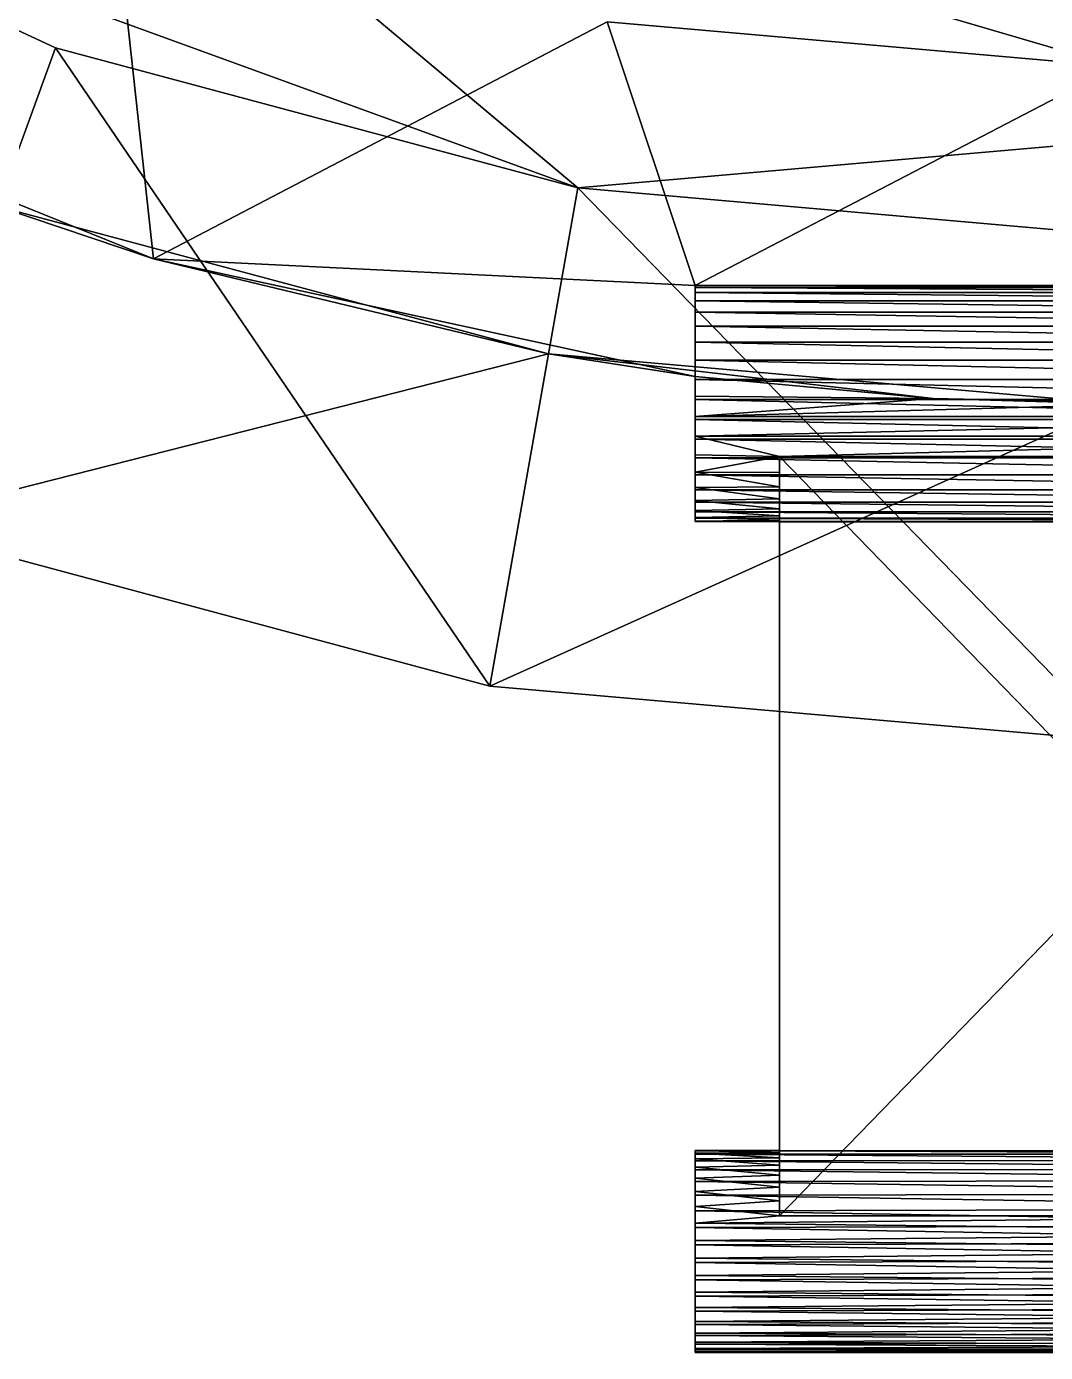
# Model space of a CAD drawing. Header units: inches. Extents: x -2 to 2474, y 1 to 287.
# Drawn here: x 166.3538 to 166.5281, y 186.8912 to 187.118 of the extents above; entities that cross this region are included whole.
import ezdxf

# ---------------------------------------------------------------- set-up
doc = ezdxf.new("R2010")
doc.units = ezdxf.units.IN
doc.header["$MEASUREMENT"] = 0
doc.layers.add('DLX_LUM', color=7, linetype='Continuous', true_color=0xffd400)

msp = doc.modelspace()

# ---------------------------------------------------------------- linework, layer by layer
at = {"layer": 'DLX_LUM'}
for points in [[(166.04149, 187.43162, 0), (166.44811, 187.09043, 0)], [(166.44811, 187.09043, 0), (166.04149, 187.43162, 0)], [(166.35874, 187.11438, 0), (166.27488, 187.15348, 0)], [(166.27488, 187.15348, 0), (166.44811, 187.09043, 0)], [(166.44811, 187.09043, 0), (166.27488, 187.15348, 0)], [(166.27488, 187.15348, 0), (166.35874, 187.11438, 0)], [(166.35874, 187.11438, 0), (166.27488, 187.15348, 0)], [(166.27488, 187.15348, 0), (166.35874, 187.11438, 0)], [(166.35874, 187.11438, 0), (166.27488, 187.15348, 0)], [(166.27488, 187.15348, 0), (166.35874, 187.11438, 0)], [(166.3686, 187.14148, 0), (166.37552, 187.07832, 0)], [(166.37552, 187.07832, 0), (166.3686, 187.14148, 0)], [(166.54028, 187.11121, 0), (166.45612, 187.13588, 0)], [(166.45612, 187.13588, 0), (166.54028, 187.11121, 0)], [(166.37552, 187.07832, 0), (166.45312, 187.11884, 0)], [(166.45312, 187.11884, 0), (166.37552, 187.07832, 0)], [(166.46816, 187.07371, 0), (166.45312, 187.11884, 0)], [(166.54028, 187.11121, 0), (166.45312, 187.11884, 0)], [(166.45312, 187.11884, 0), (166.46816, 187.07371, 0)], [(166.54028, 187.11121, 0), (166.45312, 187.11884, 0)], [(166.45312, 187.11884, 0), (166.54028, 187.11121, 0)], [(166.45312, 187.11884, 0), (166.54028, 187.11121, 0)], [(166.54028, 187.11121, 0), (166.45312, 187.11884, 0)], [(166.45312, 187.11884, 0), (166.54028, 187.11121, 0)], [(166.54028, 187.11121, 0), (166.45312, 187.11884, 0)], [(166.45312, 187.11884, 0), (166.54028, 187.11121, 0)], [(166.28761, 187.1138, 0), (166.37552, 187.07832, 0)], [(166.37552, 187.07832, 0), (166.28761, 187.1138, 0)], [(166.35874, 187.11438, 0), (166.32914, 187.03305, 0)], [(166.32914, 187.03305, 0), (166.35874, 187.11438, 0)], [(166.44811, 187.09043, 0), (166.35874, 187.11438, 0)], [(166.35874, 187.11438, 0), (166.43308, 187.0052, 0)], [(166.43308, 187.0052, 0), (166.35874, 187.11438, 0)], [(166.35874, 187.11438, 0), (166.44811, 187.09043, 0)], [(166.35874, 187.11438, 0), (166.35874, 187.11438, 0)], [(166.44811, 187.09043, 0), (166.35874, 187.11438, 0)], [(166.35874, 187.11438, 0), (166.44811, 187.09043, 0)], [(166.44811, 187.09043, 0), (166.35874, 187.11438, 0)], [(166.35874, 187.11438, 0), (166.35874, 187.11438, 0)], [(166.35874, 187.11438, 0), (166.44811, 187.09043, 0)], [(166.44811, 187.09043, 0), (166.72183, 187.11438, 0)], [(166.72183, 187.11438, 0), (166.44811, 187.09043, 0)], [(166.54028, 187.11121, 0), (166.46816, 187.07371, 0)], [(166.46816, 187.07371, 0), (166.54028, 187.11121, 0)], [(166.44811, 187.09043, 0), (166.43308, 187.0052, 0)], [(166.43308, 187.0052, 0), (166.44811, 187.09043, 0)], [(166.54028, 187.08236, 0), (166.44811, 187.09043, 0)], [(166.54028, 186.99582, 0), (166.44811, 187.09043, 0)], [(166.44811, 187.09043, 0), (166.54028, 187.08236, 0)], [(166.44811, 187.09043, 0), (166.54028, 186.99582, 0)], [(166.54028, 187.08236, 0), (166.44811, 187.09043, 0)], [(166.44811, 187.09043, 0), (166.54028, 187.08236, 0)], [(166.54028, 187.08236, 0), (166.44811, 187.09043, 0)], [(166.44811, 187.09043, 0), (166.44811, 187.09043, 0)], [(166.44811, 187.09043, 0), (166.54028, 187.08236, 0)], [(166.44811, 187.09043, 0), (166.44811, 187.09043, 0)], [(166.37552, 187.07832, 0), (166.34887, 187.08727, 0)], [(166.34887, 187.08727, 0), (166.4431, 187.06202, 0)], [(166.34887, 187.08727, 0), (166.37552, 187.07832, 0)], [(166.4431, 187.06202, 0), (166.34887, 187.08727, 0)], [(166.37552, 187.07832, 0), (166.46816, 187.05818, 0)], [(166.46816, 187.07371, 0), (166.37552, 187.07832, 0)], [(166.37552, 187.07832, 0), (166.46816, 187.07371, 0)], [(166.46816, 187.05818, 0), (166.37552, 187.07832, 0)], [(166.37552, 187.07832, 0), (166.46816, 187.05818, 0)], [(166.4431, 187.06202, 0), (166.37552, 187.07832, 0)], [(166.46816, 187.05818, 0), (166.37552, 187.07832, 0)], [(166.37552, 187.07832, 0), (166.4431, 187.06202, 0)], [(166.46816, 187.07371, 0), (166.46816, 187.05818, 0)], [(166.46816, 187.07342, 0), (166.46816, 187.07371, 0)], [(166.46816, 187.05818, 0), (166.46816, 187.07371, 0)], [(166.46816, 187.07371, 0), (166.6124, 187.07371, 0)], [(166.46816, 187.07371, 0), (166.6124, 187.07342, 0)], [(166.6124, 187.07371, 0), (166.46816, 187.07371, 0)], [(166.6124, 187.07342, 0), (166.46816, 187.07371, 0)], [(166.46816, 187.07371, 0), (166.46816, 187.07342, 0)], [(166.46816, 187.05818, 0), (166.46816, 187.07342, 0)], [(166.46816, 187.07342, 0), (166.46816, 187.05818, 0)], [(166.46816, 187.07254, 0), (166.46816, 187.07342, 0)], [(166.46816, 187.07342, 0), (166.6124, 187.07254, 0)], [(166.6124, 187.07342, 0), (166.46816, 187.07342, 0)], [(166.46816, 187.07342, 0), (166.6124, 187.07342, 0)], [(166.6124, 187.07254, 0), (166.46816, 187.07342, 0)], [(166.46816, 187.07342, 0), (166.46816, 187.07254, 0)], [(166.46816, 187.07254, 0), (166.46816, 187.05818, 0)], [(166.46816, 187.07112, 0), (166.46816, 187.07254, 0)], [(166.46816, 187.05818, 0), (166.46816, 187.07254, 0)], [(166.46816, 187.07254, 0), (166.6124, 187.07112, 0)], [(166.6124, 187.07254, 0), (166.46816, 187.07254, 0)], [(166.46816, 187.07254, 0), (166.6124, 187.07254, 0)], [(166.6124, 187.07112, 0), (166.46816, 187.07254, 0)], [(166.46816, 187.07254, 0), (166.46816, 187.07112, 0)], [(166.46816, 187.07112, 0), (166.46816, 187.05818, 0)], [(166.46816, 187.06919, 0), (166.46816, 187.07112, 0)], [(166.46816, 187.05818, 0), (166.46816, 187.07112, 0)], [(166.46816, 187.07112, 0), (166.6124, 187.06919, 0)], [(166.6124, 187.07112, 0), (166.46816, 187.07112, 0)], [(166.46816, 187.07112, 0), (166.6124, 187.07112, 0)], [(166.6124, 187.06919, 0), (166.46816, 187.07112, 0)], [(166.46816, 187.07112, 0), (166.46816, 187.06919, 0)], [(166.46816, 187.0668, 0), (166.46816, 187.06919, 0)], [(166.46816, 187.06919, 0), (166.46816, 187.05818, 0)], [(166.46816, 187.05818, 0), (166.46816, 187.06919, 0)], [(166.46816, 187.06919, 0), (166.6124, 187.0668, 0)], [(166.6124, 187.06919, 0), (166.46816, 187.06919, 0)], [(166.46816, 187.06919, 0), (166.6124, 187.06919, 0)], [(166.6124, 187.0668, 0), (166.46816, 187.06919, 0)], [(166.46816, 187.06919, 0), (166.46816, 187.0668, 0)], [(166.46816, 187.05818, 0), (166.46816, 187.0668, 0)], [(166.46816, 187.06403, 0), (166.46816, 187.0668, 0)], [(166.46816, 187.0668, 0), (166.46816, 187.05818, 0)], [(166.46816, 187.0668, 0), (166.6124, 187.06403, 0)], [(166.6124, 187.0668, 0), (166.46816, 187.0668, 0)], [(166.46816, 187.0668, 0), (166.6124, 187.0668, 0)], [(166.6124, 187.06403, 0), (166.46816, 187.0668, 0)], [(166.46816, 187.0668, 0), (166.46816, 187.06403, 0)], [(166.46816, 187.05818, 0), (166.46816, 187.06403, 0)], [(166.46816, 187.06095, 0), (166.46816, 187.06403, 0)], [(166.46816, 187.06403, 0), (166.46816, 187.05818, 0)], [(166.46816, 187.06403, 0), (166.6124, 187.06403, 0)], [(166.46816, 187.06403, 0), (166.6124, 187.06095, 0)], [(166.6124, 187.06403, 0), (166.46816, 187.06403, 0)], [(166.6124, 187.06095, 0), (166.46816, 187.06403, 0)], [(166.46816, 187.06403, 0), (166.46816, 187.06095, 0)], [(166.32914, 187.03305, 0), (166.4431, 187.06202, 0)], [(166.4431, 187.06202, 0), (166.32914, 187.03305, 0)], [(166.43308, 187.0052, 0), (166.4431, 187.06202, 0)], [(166.4431, 187.06202, 0), (166.43308, 187.0052, 0)], [(166.5089, 187.05439, 0), (166.4431, 187.06202, 0)], [(166.4431, 187.06202, 0), (166.54028, 187.05351, 0)], [(166.46816, 187.05818, 0), (166.4431, 187.06202, 0)], [(166.4431, 187.06202, 0), (166.5089, 187.05439, 0)], [(166.4431, 187.06202, 0), (166.46816, 187.05818, 0)], [(166.54028, 187.05351, 0), (166.4431, 187.06202, 0)], [(166.46816, 187.05818, 0), (166.46816, 187.06095, 0)], [(166.46816, 187.05766, 0), (166.46816, 187.06095, 0)], [(166.46816, 187.06095, 0), (166.46816, 187.05818, 0)], [(166.46816, 187.06095, 0), (166.6124, 187.06095, 0)], [(166.46816, 187.06095, 0), (166.6124, 187.05766, 0)], [(166.6124, 187.06095, 0), (166.46816, 187.06095, 0)], [(166.6124, 187.05766, 0), (166.46816, 187.06095, 0)], [(166.46816, 187.06095, 0), (166.46816, 187.05766, 0)], [(166.46816, 187.04797, 0), (166.46816, 187.05818, 0)], [(166.46816, 187.05818, 0), (166.46816, 187.05134, 0)], [(166.46816, 187.05134, 0), (166.46816, 187.05818, 0)], [(166.46816, 187.05818, 0), (166.46816, 187.05478, 0)], [(166.46816, 187.05818, 0), (166.46816, 187.05478, 0)], [(166.46816, 187.05478, 0), (166.46816, 187.05818, 0)], [(166.46816, 187.05818, 0), (166.46816, 187.05818, 0)], [(166.46816, 187.05818, 0), (166.46816, 187.05766, 0)], [(166.46816, 187.05818, 0), (166.46816, 187.05424, 0)], [(166.46816, 187.05766, 0), (166.46816, 187.05818, 0)], [(166.46816, 187.05818, 0), (166.46816, 187.0508, 0)], [(166.46816, 187.05424, 0), (166.46816, 187.05818, 0)], [(166.46816, 187.05818, 0), (166.46816, 187.04745, 0)], [(166.46816, 187.0508, 0), (166.46816, 187.05818, 0)], [(166.46816, 187.05818, 0), (166.46816, 187.04427, 0)], [(166.46816, 187.04745, 0), (166.46816, 187.05818, 0)], [(166.46816, 187.05818, 0), (166.46816, 187.04135, 0)], [(166.46816, 187.04427, 0), (166.46816, 187.05818, 0)], [(166.46816, 187.05818, 0), (166.46816, 187.0388, 0)], [(166.46816, 187.04135, 0), (166.46816, 187.05818, 0)], [(166.46816, 187.05818, 0), (166.46816, 187.03666, 0)], [(166.46816, 187.0388, 0), (166.46816, 187.05818, 0)], [(166.46816, 187.05818, 0), (166.46816, 187.03502, 0)], [(166.46816, 187.03666, 0), (166.46816, 187.05818, 0)], [(166.46816, 187.05818, 0), (166.46816, 187.03391, 0)], [(166.46816, 187.03502, 0), (166.46816, 187.05818, 0)], [(166.46816, 187.05818, 0), (166.46816, 187.03337, 0)], [(166.46816, 187.03391, 0), (166.46816, 187.05818, 0)], [(166.46816, 187.05818, 0), (166.46816, 187.03342, 0)], [(166.46816, 187.03337, 0), (166.46816, 187.05818, 0)], [(166.46816, 187.05818, 0), (166.46816, 187.03405, 0)], [(166.46816, 187.03342, 0), (166.46816, 187.05818, 0)], [(166.46816, 187.05818, 0), (166.46816, 187.03524, 0)], [(166.46816, 187.03405, 0), (166.46816, 187.05818, 0)], [(166.46816, 187.05818, 0), (166.46816, 187.03697, 0)], [(166.46816, 187.03524, 0), (166.46816, 187.05818, 0)], [(166.46816, 187.05818, 0), (166.46816, 187.03917, 0)], [(166.46816, 187.03697, 0), (166.46816, 187.05818, 0)], [(166.46816, 187.03917, 0), (166.46816, 187.05818, 0)], [(166.46816, 187.05818, 0), (166.46816, 187.04179, 0)], [(166.46816, 187.04179, 0), (166.46816, 187.05818, 0)], [(166.46816, 187.05818, 0), (166.46816, 187.04475, 0)], [(166.46816, 187.04475, 0), (166.46816, 187.05818, 0)], [(166.46816, 187.05818, 0), (166.46816, 187.04797, 0)], [(166.46816, 187.05818, 0), (166.46816, 187.05818, 0)], [(166.5089, 187.05439, 0), (166.46816, 187.05818, 0)], [(166.46816, 187.05818, 0), (166.5089, 187.05439, 0)], [(166.46816, 187.05478, 0), (166.46816, 187.05818, 0)], [(166.46816, 187.05424, 0), (166.46816, 187.05766, 0)], [(166.46816, 187.05766, 0), (166.6124, 187.05766, 0)], [(166.46816, 187.05766, 0), (166.6124, 187.05424, 0)], [(166.6124, 187.05766, 0), (166.46816, 187.05766, 0)], [(166.6124, 187.05424, 0), (166.46816, 187.05766, 0)], [(166.46816, 187.05766, 0), (166.46816, 187.05424, 0)], [(166.46816, 187.05478, 0), (166.46816, 187.05134, 0)], [(166.5089, 187.05439, 0), (166.46816, 187.05478, 0)], [(166.46816, 187.05478, 0), (166.5089, 187.05439, 0)], [(166.46816, 187.05134, 0), (166.46816, 187.05478, 0)], [(166.46816, 187.05134, 0), (166.5089, 187.05439, 0)], [(166.5089, 187.05439, 0), (166.46816, 187.05134, 0)], [(166.46816, 187.0508, 0), (166.46816, 187.05424, 0)], [(166.46816, 187.05424, 0), (166.6124, 187.05424, 0)], [(166.46816, 187.05424, 0), (166.6124, 187.0508, 0)], [(166.6124, 187.05424, 0), (166.46816, 187.05424, 0)], [(166.6124, 187.0508, 0), (166.46816, 187.05424, 0)], [(166.46816, 187.05424, 0), (166.46816, 187.0508, 0)], [(166.54028, 187.05351, 0), (166.5089, 187.05439, 0)], [(166.54793, 187.05357, 0), (166.5089, 187.05439, 0)], [(166.5089, 187.05439, 0), (166.54028, 187.05351, 0)], [(166.5089, 187.05439, 0), (166.54793, 187.05357, 0)], [(166.43308, 187.0052, 0), (166.54028, 187.05351, 0)], [(166.54028, 187.05351, 0), (166.43308, 187.0052, 0)], [(166.46816, 187.05134, 0), (166.54793, 187.05357, 0)], [(166.54793, 187.05357, 0), (166.46816, 187.05134, 0)], [(166.46816, 187.05134, 0), (166.46816, 187.04797, 0)], [(166.46816, 187.04797, 0), (166.6124, 187.05134, 0)], [(166.46816, 187.05134, 0), (166.6124, 187.05134, 0)], [(166.6124, 187.05134, 0), (166.46816, 187.04797, 0)], [(166.46816, 187.04797, 0), (166.46816, 187.05134, 0)], [(166.6124, 187.05134, 0), (166.46816, 187.05134, 0)], [(166.46816, 187.04745, 0), (166.46816, 187.0508, 0)], [(166.46816, 187.0508, 0), (166.6124, 187.0508, 0)], [(166.46816, 187.0508, 0), (166.6124, 187.04745, 0)], [(166.6124, 187.0508, 0), (166.46816, 187.0508, 0)], [(166.6124, 187.04745, 0), (166.46816, 187.0508, 0)], [(166.46816, 187.0508, 0), (166.46816, 187.04745, 0)], [(166.46816, 187.04797, 0), (166.46816, 187.04475, 0)], [(166.46816, 187.04797, 0), (166.48259, 187.04446, 0)], [(166.46816, 187.04475, 0), (166.46816, 187.04797, 0)], [(166.6124, 187.04797, 0), (166.46816, 187.04797, 0)], [(166.46816, 187.04797, 0), (166.6124, 187.04797, 0)], [(166.48259, 187.04446, 0), (166.46816, 187.04797, 0)], [(166.46816, 187.04427, 0), (166.46816, 187.04745, 0)], [(166.46816, 187.04745, 0), (166.6124, 187.04745, 0)], [(166.46816, 187.04745, 0), (166.6124, 187.04427, 0)], [(166.6124, 187.04745, 0), (166.46816, 187.04745, 0)], [(166.6124, 187.04427, 0), (166.46816, 187.04745, 0)], [(166.46816, 187.04745, 0), (166.46816, 187.04427, 0)], [(166.48259, 187.04446, 0), (166.6124, 187.04797, 0)], [(166.6124, 187.04797, 0), (166.48259, 187.04446, 0)], [(166.46816, 187.04475, 0), (166.46816, 187.04179, 0)], [(166.46816, 187.04475, 0), (166.48259, 187.04446, 0)], [(166.46816, 187.04179, 0), (166.46816, 187.04475, 0)], [(166.48259, 187.04446, 0), (166.46816, 187.04475, 0)], [(166.46816, 187.04179, 0), (166.48259, 187.04446, 0)], [(166.48259, 187.04446, 0), (166.46816, 187.04179, 0)], [(166.46816, 187.04135, 0), (166.46816, 187.04427, 0)], [(166.46816, 187.04427, 0), (166.6124, 187.04427, 0)], [(166.46816, 187.04427, 0), (166.6124, 187.04135, 0)], [(166.6124, 187.04427, 0), (166.46816, 187.04427, 0)], [(166.6124, 187.04135, 0), (166.46816, 187.04427, 0)], [(166.46816, 187.04427, 0), (166.46816, 187.04135, 0)], [(166.48259, 187.04446, 0), (166.48259, 187.04173, 0)], [(166.59798, 187.04446, 0), (166.48259, 187.04446, 0)], [(166.48259, 187.04446, 0), (166.59798, 187.04446, 0)], [(166.59798, 186.92568, 0), (166.48259, 187.04446, 0)], [(166.48259, 187.04446, 0), (166.59798, 186.92568, 0)], [(166.48259, 186.92568, 0), (166.48259, 187.04446, 0)], [(166.48259, 187.04446, 0), (166.48259, 186.92568, 0)], [(166.48259, 187.04173, 0), (166.48259, 187.04446, 0)], [(166.46816, 187.04179, 0), (166.46816, 187.03917, 0)], [(166.46816, 187.04179, 0), (166.48259, 187.03929, 0)], [(166.46816, 187.03917, 0), (166.46816, 187.04179, 0)], [(166.46816, 187.04179, 0), (166.48259, 187.04173, 0)], [(166.48259, 187.03929, 0), (166.46816, 187.04179, 0)], [(166.48259, 187.04173, 0), (166.46816, 187.04179, 0)], [(166.46816, 187.0388, 0), (166.46816, 187.04135, 0)], [(166.46816, 187.04135, 0), (166.6124, 187.04135, 0)], [(166.46816, 187.04135, 0), (166.6124, 187.0388, 0)], [(166.6124, 187.04135, 0), (166.46816, 187.04135, 0)], [(166.6124, 187.0388, 0), (166.46816, 187.04135, 0)], [(166.46816, 187.04135, 0), (166.46816, 187.0388, 0)], [(166.48259, 187.04173, 0), (166.48259, 187.03929, 0)], [(166.48259, 187.04173, 0), (166.48259, 186.92568, 0)], [(166.48259, 186.92576, 0), (166.48259, 187.04173, 0)], [(166.48259, 187.04173, 0), (166.48259, 186.92576, 0)], [(166.48259, 187.03929, 0), (166.48259, 187.04173, 0)], [(166.48259, 186.92568, 0), (166.48259, 187.04173, 0)], [(166.46816, 187.03917, 0), (166.48259, 187.03929, 0)], [(166.48259, 187.03929, 0), (166.46816, 187.03917, 0)], [(166.46816, 187.03917, 0), (166.46816, 187.03697, 0)], [(166.48259, 187.03721, 0), (166.46816, 187.03917, 0)], [(166.46816, 187.03917, 0), (166.48259, 187.03721, 0)], [(166.46816, 187.03697, 0), (166.46816, 187.03917, 0)], [(166.46816, 187.03666, 0), (166.46816, 187.0388, 0)], [(166.46816, 187.0388, 0), (166.6124, 187.0388, 0)], [(166.46816, 187.0388, 0), (166.6124, 187.03666, 0)], [(166.6124, 187.0388, 0), (166.46816, 187.0388, 0)], [(166.6124, 187.03666, 0), (166.46816, 187.0388, 0)], [(166.46816, 187.0388, 0), (166.46816, 187.03666, 0)], [(166.48259, 187.03929, 0), (166.48259, 187.03721, 0)], [(166.48259, 187.03929, 0), (166.48259, 186.92576, 0)], [(166.48259, 186.92537, 0), (166.48259, 187.03929, 0)], [(166.48259, 187.03929, 0), (166.48259, 186.92537, 0)], [(166.48259, 187.03721, 0), (166.48259, 187.03929, 0)], [(166.48259, 186.92576, 0), (166.48259, 187.03929, 0)], [(166.46816, 187.03697, 0), (166.48259, 187.03721, 0)], [(166.48259, 187.03721, 0), (166.46816, 187.03697, 0)], [(166.46816, 187.03697, 0), (166.46816, 187.03524, 0)], [(166.48259, 187.03554, 0), (166.46816, 187.03697, 0)], [(166.46816, 187.03697, 0), (166.48259, 187.03554, 0)], [(166.46816, 187.03524, 0), (166.46816, 187.03697, 0)], [(166.46816, 187.03502, 0), (166.46816, 187.03666, 0)], [(166.46816, 187.03666, 0), (166.6124, 187.03666, 0)], [(166.46816, 187.03666, 0), (166.6124, 187.03502, 0)], [(166.6124, 187.03666, 0), (166.46816, 187.03666, 0)], [(166.6124, 187.03502, 0), (166.46816, 187.03666, 0)], [(166.46816, 187.03666, 0), (166.46816, 187.03502, 0)], [(166.48259, 187.03721, 0), (166.48259, 187.03554, 0)], [(166.48259, 187.03721, 0), (166.48259, 186.92537, 0)], [(166.48259, 186.92451, 0), (166.48259, 187.03721, 0)], [(166.48259, 187.03721, 0), (166.48259, 186.92451, 0)], [(166.48259, 187.03554, 0), (166.48259, 187.03721, 0)], [(166.48259, 186.92537, 0), (166.48259, 187.03721, 0)], [(166.46816, 187.03524, 0), (166.48259, 187.03554, 0)], [(166.48259, 187.03554, 0), (166.46816, 187.03524, 0)], [(166.46816, 187.03524, 0), (166.46816, 187.03405, 0)], [(166.48259, 187.03431, 0), (166.46816, 187.03524, 0)], [(166.46816, 187.03524, 0), (166.48259, 187.03431, 0)], [(166.46816, 187.03405, 0), (166.46816, 187.03524, 0)], [(166.46816, 187.03391, 0), (166.46816, 187.03502, 0)], [(166.46816, 187.03502, 0), (166.6124, 187.03391, 0)], [(166.6124, 187.03502, 0), (166.46816, 187.03502, 0)], [(166.46816, 187.03502, 0), (166.6124, 187.03502, 0)], [(166.6124, 187.03391, 0), (166.46816, 187.03502, 0)], [(166.46816, 187.03502, 0), (166.46816, 187.03391, 0)], [(166.46816, 187.03405, 0), (166.48259, 187.03431, 0)], [(166.48259, 187.03431, 0), (166.46816, 187.03405, 0)], [(166.46816, 187.03405, 0), (166.46816, 187.03342, 0)], [(166.46816, 187.03405, 0), (166.48259, 187.03357, 0)], [(166.46816, 187.03342, 0), (166.46816, 187.03405, 0)], [(166.48259, 187.03357, 0), (166.46816, 187.03405, 0)], [(166.46816, 187.03337, 0), (166.46816, 187.03391, 0)], [(166.6124, 187.03337, 0), (166.46816, 187.03391, 0)], [(166.46816, 187.03391, 0), (166.46816, 187.03337, 0)], [(166.46816, 187.03391, 0), (166.6124, 187.03391, 0)], [(166.46816, 187.03391, 0), (166.6124, 187.03337, 0)], [(166.6124, 187.03391, 0), (166.46816, 187.03391, 0)], [(166.48259, 187.03554, 0), (166.48259, 187.03431, 0)], [(166.48259, 187.03554, 0), (166.48259, 186.92451, 0)], [(166.48259, 186.92322, 0), (166.48259, 187.03554, 0)], [(166.48259, 187.03554, 0), (166.48259, 186.92322, 0)], [(166.48259, 187.03431, 0), (166.48259, 187.03554, 0)], [(166.48259, 186.92451, 0), (166.48259, 187.03554, 0)], [(166.48259, 187.03431, 0), (166.48259, 187.03357, 0)], [(166.48259, 187.03431, 0), (166.48259, 186.92322, 0)], [(166.48259, 186.92152, 0), (166.48259, 187.03431, 0)], [(166.48259, 187.03431, 0), (166.48259, 186.92152, 0)], [(166.48259, 187.03357, 0), (166.48259, 187.03431, 0)], [(166.48259, 186.92322, 0), (166.48259, 187.03431, 0)], [(166.32914, 187.03305, 0), (166.43308, 187.0052, 0)], [(166.43308, 187.0052, 0), (166.32914, 187.03305, 0)], [(166.32914, 187.03305, 0), (166.43308, 187.0052, 0)], [(166.43308, 187.0052, 0), (166.32914, 187.03305, 0)], [(166.32914, 187.03305, 0), (166.43308, 187.0052, 0)], [(166.43308, 187.0052, 0), (166.32914, 187.03305, 0)], [(166.46816, 187.03342, 0), (166.48259, 187.03357, 0)], [(166.48259, 187.03357, 0), (166.46816, 187.03342, 0)], [(166.46816, 187.03342, 0), (166.46816, 187.03337, 0)], [(166.46816, 187.03342, 0), (166.48259, 187.03332, 0)], [(166.46816, 187.03337, 0), (166.46816, 187.03342, 0)], [(166.48259, 187.03332, 0), (166.46816, 187.03342, 0)], [(166.46816, 187.03337, 0), (166.6124, 187.03337, 0)], [(166.6124, 187.03337, 0), (166.46816, 187.03337, 0)], [(166.46816, 187.03337, 0), (166.48259, 187.03332, 0)], [(166.48259, 187.03332, 0), (166.46816, 187.03337, 0)], [(166.48259, 187.03357, 0), (166.48259, 187.03332, 0)], [(166.48259, 187.03357, 0), (166.48259, 186.92152, 0)], [(166.48259, 186.91947, 0), (166.48259, 187.03357, 0)], [(166.48259, 187.03357, 0), (166.48259, 186.91947, 0)], [(166.48259, 187.03332, 0), (166.48259, 187.03357, 0)], [(166.48259, 186.92152, 0), (166.48259, 187.03357, 0)], [(166.6124, 187.03337, 0), (166.48259, 187.03332, 0)], [(166.48259, 187.03332, 0), (166.6124, 187.03337, 0)], [(166.48259, 187.03332, 0), (166.59798, 187.03332, 0)], [(166.48259, 187.03332, 0), (166.48259, 186.91713, 0)], [(166.48259, 186.91454, 0), (166.48259, 187.03332, 0)], [(166.48259, 187.03332, 0), (166.48259, 186.91947, 0)], [(166.48259, 186.91713, 0), (166.48259, 187.03332, 0)], [(166.48259, 186.91947, 0), (166.48259, 187.03332, 0)], [(166.59798, 187.03332, 0), (166.48259, 186.91454, 0)], [(166.48259, 186.91454, 0), (166.59798, 187.03332, 0)], [(166.59798, 187.03332, 0), (166.48259, 187.03332, 0)], [(166.48259, 187.03332, 0), (166.48259, 186.91454, 0)], [(166.43308, 187.0052, 0), (166.54028, 186.99582, 0)], [(166.43308, 187.0052, 0), (166.43308, 187.0052, 0)], [(166.54028, 186.99582, 0), (166.43308, 187.0052, 0)], [(166.43308, 187.0052, 0), (166.43308, 187.0052, 0)], [(166.43308, 187.0052, 0), (166.54028, 186.99582, 0)], [(166.54028, 186.99582, 0), (166.43308, 187.0052, 0)], [(166.43308, 187.0052, 0), (166.54028, 186.99582, 0)], [(166.54028, 186.99582, 0), (166.43308, 187.0052, 0)], [(166.46816, 186.92568, 0), (166.48259, 186.92576, 0)], [(166.46816, 186.92575, 0), (166.48259, 186.92576, 0)], [(166.48259, 186.92576, 0), (166.46816, 186.92568, 0)], [(166.48259, 186.92576, 0), (166.46816, 186.92575, 0)], [(166.46816, 186.92568, 0), (166.46816, 186.92575, 0)], [(166.46816, 186.92575, 0), (166.48259, 186.92537, 0)], [(166.48259, 186.92537, 0), (166.46816, 186.92575, 0)], [(166.46816, 186.92575, 0), (166.46816, 186.92529, 0)], [(166.46816, 186.92509, 0), (166.46816, 186.92575, 0)], [(166.46816, 186.92575, 0), (166.46816, 186.92568, 0)], [(166.46816, 186.89296, 0), (166.46816, 186.92575, 0)], [(166.46816, 186.92575, 0), (166.46816, 186.92509, 0)], [(166.46816, 186.92575, 0), (166.46816, 186.89296, 0)], [(166.46816, 186.89651, 0), (166.46816, 186.92575, 0)], [(166.46816, 186.92575, 0), (166.46816, 186.89651, 0)], [(166.46816, 186.92287, 0), (166.46816, 186.92575, 0)], [(166.46816, 186.92575, 0), (166.46816, 186.92287, 0)], [(166.46816, 186.92529, 0), (166.46816, 186.92575, 0)], [(166.48259, 186.92568, 0), (166.46816, 186.92568, 0)], [(166.46816, 186.92509, 0), (166.48259, 186.92568, 0)], [(166.46816, 186.92568, 0), (166.48259, 186.92568, 0)], [(166.48259, 186.92568, 0), (166.46816, 186.92509, 0)], [(166.46816, 186.92509, 0), (166.46816, 186.92568, 0)], [(166.46816, 186.92568, 0), (166.46816, 186.92509, 0)], [(166.46816, 186.92529, 0), (166.48259, 186.92537, 0)], [(166.48259, 186.92537, 0), (166.46816, 186.92529, 0)], [(166.46816, 186.92529, 0), (166.48259, 186.92451, 0)], [(166.48259, 186.92451, 0), (166.46816, 186.92529, 0)], [(166.46816, 186.92529, 0), (166.46816, 186.92432, 0)], [(166.46816, 186.92529, 0), (166.46816, 186.92287, 0)], [(166.46816, 186.92432, 0), (166.46816, 186.92529, 0)], [(166.46816, 186.92287, 0), (166.46816, 186.92529, 0)], [(166.46816, 186.92509, 0), (166.6124, 186.92511, 0)], [(166.6124, 186.92511, 0), (166.46816, 186.92509, 0)], [(166.6124, 186.92405, 0), (166.46816, 186.92509, 0)], [(166.46816, 186.92509, 0), (166.6124, 186.92405, 0)], [(166.46816, 186.924, 0), (166.46816, 186.92509, 0)], [(166.46816, 186.92509, 0), (166.46816, 186.89186, 0)], [(166.46816, 186.89296, 0), (166.46816, 186.92509, 0)], [(166.46816, 186.92509, 0), (166.46816, 186.89121, 0)], [(166.46816, 186.89186, 0), (166.46816, 186.92509, 0)], [(166.46816, 186.92509, 0), (166.46816, 186.89296, 0)], [(166.46816, 186.92044, 0), (166.46816, 186.92509, 0)], [(166.46816, 186.92509, 0), (166.46816, 186.924, 0)], [(166.46816, 186.89121, 0), (166.46816, 186.92509, 0)], [(166.46816, 186.92509, 0), (166.46816, 186.92044, 0)], [(166.48259, 186.92576, 0), (166.48259, 186.92537, 0)], [(166.48259, 186.92568, 0), (166.48259, 186.92576, 0)], [(166.48259, 186.92576, 0), (166.48259, 186.92568, 0)], [(166.48259, 186.92537, 0), (166.48259, 186.92576, 0)], [(166.59798, 186.92568, 0), (166.48259, 186.92568, 0)], [(166.48259, 186.92568, 0), (166.59798, 186.92568, 0)], [(166.6124, 186.92511, 0), (166.48259, 186.92568, 0)], [(166.48259, 186.92568, 0), (166.6124, 186.92511, 0)], [(166.48259, 186.92537, 0), (166.48259, 186.92451, 0)], [(166.48259, 186.92451, 0), (166.48259, 186.92537, 0)], [(166.46816, 186.92432, 0), (166.48259, 186.92451, 0)], [(166.48259, 186.92451, 0), (166.46816, 186.92432, 0)], [(166.46816, 186.92432, 0), (166.48259, 186.92322, 0)], [(166.48259, 186.92322, 0), (166.46816, 186.92432, 0)], [(166.46816, 186.92432, 0), (166.46816, 186.92287, 0)], [(166.46816, 186.92287, 0), (166.46816, 186.92432, 0)], [(166.46816, 186.924, 0), (166.6124, 186.92405, 0)], [(166.6124, 186.92405, 0), (166.46816, 186.924, 0)], [(166.6124, 186.92254, 0), (166.46816, 186.924, 0)], [(166.46816, 186.924, 0), (166.6124, 186.92254, 0)], [(166.46816, 186.92243, 0), (166.46816, 186.924, 0)], [(166.46816, 186.92044, 0), (166.46816, 186.924, 0)], [(166.46816, 186.924, 0), (166.46816, 186.92243, 0)], [(166.46816, 186.924, 0), (166.46816, 186.92044, 0)], [(166.46816, 186.92287, 0), (166.48259, 186.92322, 0)], [(166.48259, 186.92322, 0), (166.46816, 186.92287, 0)], [(166.46816, 186.92287, 0), (166.48259, 186.92152, 0)], [(166.48259, 186.92152, 0), (166.46816, 186.92287, 0)], [(166.46816, 186.92287, 0), (166.46816, 186.92099, 0)], [(166.46816, 186.92287, 0), (166.46816, 186.91872, 0)], [(166.46816, 186.92099, 0), (166.46816, 186.92287, 0)], [(166.46816, 186.92287, 0), (166.46816, 186.89651, 0)], [(166.46816, 186.90151, 0), (166.46816, 186.92287, 0)], [(166.46816, 186.92287, 0), (166.46816, 186.90151, 0)], [(166.46816, 186.90735, 0), (166.46816, 186.92287, 0)], [(166.46816, 186.92287, 0), (166.46816, 186.90735, 0)], [(166.46816, 186.91872, 0), (166.46816, 186.92287, 0)], [(166.46816, 186.89651, 0), (166.46816, 186.92287, 0)], [(166.48259, 186.92451, 0), (166.48259, 186.92322, 0)], [(166.48259, 186.92322, 0), (166.48259, 186.92451, 0)], [(166.48259, 186.92322, 0), (166.48259, 186.92152, 0)], [(166.48259, 186.92152, 0), (166.48259, 186.92322, 0)], [(166.46816, 186.92243, 0), (166.6124, 186.92254, 0)], [(166.6124, 186.92254, 0), (166.46816, 186.92243, 0)], [(166.46816, 186.92243, 0), (166.6124, 186.92061, 0)], [(166.46816, 186.92044, 0), (166.46816, 186.92243, 0)], [(166.6124, 186.92061, 0), (166.46816, 186.92243, 0)], [(166.46816, 186.92243, 0), (166.46816, 186.92044, 0)], [(166.46816, 186.92099, 0), (166.48259, 186.92152, 0)], [(166.48259, 186.92152, 0), (166.46816, 186.92099, 0)], [(166.46816, 186.92099, 0), (166.48259, 186.91947, 0)], [(166.48259, 186.91947, 0), (166.46816, 186.92099, 0)], [(166.46816, 186.92099, 0), (166.46816, 186.91872, 0)], [(166.46816, 186.91872, 0), (166.46816, 186.92099, 0)], [(166.46816, 186.92044, 0), (166.6124, 186.92061, 0)], [(166.6124, 186.92061, 0), (166.46816, 186.92044, 0)], [(166.46816, 186.92044, 0), (166.6124, 186.91834, 0)], [(166.46816, 186.91809, 0), (166.46816, 186.92044, 0)], [(166.6124, 186.91834, 0), (166.46816, 186.92044, 0)], [(166.46816, 186.92044, 0), (166.46816, 186.90082, 0)], [(166.46816, 186.89824, 0), (166.46816, 186.92044, 0)], [(166.46816, 186.92044, 0), (166.46816, 186.89263, 0)], [(166.46816, 186.89121, 0), (166.46816, 186.92044, 0)], [(166.46816, 186.92044, 0), (166.46816, 186.89824, 0)], [(166.46816, 186.89263, 0), (166.46816, 186.92044, 0)], [(166.46816, 186.92044, 0), (166.46816, 186.89121, 0)], [(166.46816, 186.92044, 0), (166.46816, 186.91809, 0)], [(166.46816, 186.90082, 0), (166.46816, 186.92044, 0)], [(166.48259, 186.92152, 0), (166.48259, 186.91947, 0)], [(166.48259, 186.91947, 0), (166.48259, 186.92152, 0)], [(166.46816, 186.91872, 0), (166.48259, 186.91947, 0)], [(166.48259, 186.91947, 0), (166.46816, 186.91872, 0)], [(166.46816, 186.91872, 0), (166.48259, 186.91713, 0)], [(166.48259, 186.91713, 0), (166.46816, 186.91872, 0)], [(166.46816, 186.91872, 0), (166.46816, 186.91614, 0)], [(166.46816, 186.91872, 0), (166.46816, 186.91333, 0)], [(166.46816, 186.91614, 0), (166.46816, 186.91872, 0)], [(166.46816, 186.91872, 0), (166.46816, 186.91037, 0)], [(166.46816, 186.91333, 0), (166.46816, 186.91872, 0)], [(166.46816, 186.91872, 0), (166.46816, 186.90735, 0)], [(166.46816, 186.91037, 0), (166.46816, 186.91872, 0)], [(166.46816, 186.90735, 0), (166.46816, 186.91872, 0)], [(166.46816, 186.91809, 0), (166.6124, 186.91834, 0)], [(166.6124, 186.91834, 0), (166.46816, 186.91809, 0)], [(166.46816, 186.91809, 0), (166.6124, 186.91577, 0)], [(166.46816, 186.91544, 0), (166.46816, 186.91809, 0)], [(166.6124, 186.91577, 0), (166.46816, 186.91809, 0)], [(166.46816, 186.91809, 0), (166.46816, 186.91259, 0)], [(166.46816, 186.9096, 0), (166.46816, 186.91809, 0)], [(166.46816, 186.91809, 0), (166.46816, 186.91544, 0)], [(166.46816, 186.91259, 0), (166.46816, 186.91809, 0)], [(166.46816, 186.91809, 0), (166.46816, 186.9096, 0)], [(166.46816, 186.90082, 0), (166.46816, 186.91809, 0)], [(166.46816, 186.91809, 0), (166.46816, 186.90082, 0)], [(166.48259, 186.91947, 0), (166.48259, 186.91713, 0)], [(166.48259, 186.91713, 0), (166.48259, 186.91947, 0)], [(166.48259, 186.91713, 0), (166.46816, 186.91614, 0)], [(166.46816, 186.91614, 0), (166.48259, 186.91713, 0)], [(166.46816, 186.91614, 0), (166.48259, 186.91454, 0)], [(166.48259, 186.91454, 0), (166.46816, 186.91614, 0)], [(166.46816, 186.91614, 0), (166.46816, 186.91333, 0)], [(166.46816, 186.91333, 0), (166.46816, 186.91614, 0)], [(166.48259, 186.91713, 0), (166.48259, 186.91454, 0)], [(166.48259, 186.91454, 0), (166.48259, 186.91713, 0)], [(166.46816, 186.91544, 0), (166.6124, 186.91577, 0)], [(166.6124, 186.91577, 0), (166.46816, 186.91544, 0)], [(166.46816, 186.91544, 0), (166.6124, 186.91299, 0)], [(166.46816, 186.91259, 0), (166.46816, 186.91544, 0)], [(166.6124, 186.91299, 0), (166.46816, 186.91544, 0)], [(166.46816, 186.91544, 0), (166.46816, 186.91259, 0)], [(166.46816, 186.91333, 0), (166.59798, 186.91454, 0)], [(166.48259, 186.91454, 0), (166.46816, 186.91333, 0)], [(166.59798, 186.91454, 0), (166.46816, 186.91333, 0)], [(166.46816, 186.91333, 0), (166.48259, 186.91454, 0)], [(166.48259, 186.91454, 0), (166.59798, 186.91454, 0)], [(166.59798, 186.91454, 0), (166.48259, 186.91454, 0)], [(166.46816, 186.91333, 0), (166.6124, 186.91169, 0)], [(166.6124, 186.91169, 0), (166.46816, 186.91333, 0)], [(166.46816, 186.91333, 0), (166.46816, 186.91037, 0)], [(166.46816, 186.91037, 0), (166.46816, 186.91333, 0)], [(166.46816, 186.91259, 0), (166.6124, 186.91299, 0)], [(166.6124, 186.91299, 0), (166.46816, 186.91259, 0)], [(166.46816, 186.91259, 0), (166.6124, 186.91008, 0)], [(166.46816, 186.9096, 0), (166.46816, 186.91259, 0)], [(166.6124, 186.91008, 0), (166.46816, 186.91259, 0)], [(166.46816, 186.91259, 0), (166.46816, 186.9096, 0)], [(166.46816, 186.91037, 0), (166.6124, 186.91169, 0)], [(166.6124, 186.91169, 0), (166.46816, 186.91037, 0)], [(166.46816, 186.91037, 0), (166.6124, 186.90875, 0)], [(166.6124, 186.90875, 0), (166.46816, 186.91037, 0)], [(166.46816, 186.91037, 0), (166.46816, 186.90735, 0)], [(166.46816, 186.90735, 0), (166.46816, 186.91037, 0)], [(166.46816, 186.9096, 0), (166.6124, 186.91008, 0)], [(166.6124, 186.91008, 0), (166.46816, 186.9096, 0)], [(166.46816, 186.9096, 0), (166.6124, 186.90712, 0)], [(166.46816, 186.90659, 0), (166.46816, 186.9096, 0)], [(166.6124, 186.90712, 0), (166.46816, 186.9096, 0)], [(166.46816, 186.9096, 0), (166.46816, 186.90082, 0)], [(166.46816, 186.9096, 0), (166.46816, 186.90363, 0)], [(166.46816, 186.90082, 0), (166.46816, 186.9096, 0)], [(166.46816, 186.9096, 0), (166.46816, 186.90659, 0)], [(166.46816, 186.90363, 0), (166.46816, 186.9096, 0)], [(166.46816, 186.90735, 0), (166.6124, 186.90875, 0)], [(166.6124, 186.90875, 0), (166.46816, 186.90735, 0)], [(166.46816, 186.90735, 0), (166.6124, 186.9058, 0)], [(166.6124, 186.9058, 0), (166.46816, 186.90735, 0)], [(166.46816, 186.90735, 0), (166.46816, 186.90437, 0)], [(166.46816, 186.90735, 0), (166.46816, 186.90151, 0)], [(166.46816, 186.90437, 0), (166.46816, 186.90735, 0)], [(166.46816, 186.90151, 0), (166.46816, 186.90735, 0)], [(166.46816, 186.90659, 0), (166.6124, 186.90712, 0)], [(166.6124, 186.90712, 0), (166.46816, 186.90659, 0)], [(166.6124, 186.90421, 0), (166.46816, 186.90659, 0)], [(166.46816, 186.90659, 0), (166.6124, 186.90421, 0)], [(166.46816, 186.90363, 0), (166.46816, 186.90659, 0)], [(166.46816, 186.90659, 0), (166.46816, 186.90363, 0)], [(166.46816, 186.90437, 0), (166.6124, 186.9058, 0)], [(166.6124, 186.9058, 0), (166.46816, 186.90437, 0)], [(166.46816, 186.90437, 0), (166.6124, 186.90293, 0)], [(166.6124, 186.90293, 0), (166.46816, 186.90437, 0)], [(166.46816, 186.90437, 0), (166.46816, 186.90151, 0)], [(166.46816, 186.90151, 0), (166.46816, 186.90437, 0)], [(166.46816, 186.90363, 0), (166.6124, 186.90421, 0)], [(166.6124, 186.90421, 0), (166.46816, 186.90363, 0)], [(166.46816, 186.90363, 0), (166.6124, 186.90141, 0)], [(166.46816, 186.90082, 0), (166.46816, 186.90363, 0)], [(166.6124, 186.90141, 0), (166.46816, 186.90363, 0)], [(166.46816, 186.90363, 0), (166.46816, 186.90082, 0)], [(166.46816, 186.90151, 0), (166.6124, 186.90293, 0)], [(166.6124, 186.90293, 0), (166.46816, 186.90151, 0)], [(166.46816, 186.90151, 0), (166.6124, 186.90022, 0)], [(166.6124, 186.90022, 0), (166.46816, 186.90151, 0)], [(166.46816, 186.90151, 0), (166.46816, 186.89887, 0)], [(166.46816, 186.90151, 0), (166.46816, 186.89651, 0)], [(166.46816, 186.89887, 0), (166.46816, 186.90151, 0)], [(166.46816, 186.89651, 0), (166.46816, 186.90151, 0)], [(166.46816, 186.90082, 0), (166.6124, 186.90141, 0)], [(166.6124, 186.90141, 0), (166.46816, 186.90082, 0)], [(166.46816, 186.90082, 0), (166.6124, 186.89883, 0)], [(166.46816, 186.89824, 0), (166.46816, 186.90082, 0)], [(166.6124, 186.89883, 0), (166.46816, 186.90082, 0)], [(166.46816, 186.90082, 0), (166.46816, 186.89824, 0)], [(166.6124, 186.90022, 0), (166.46816, 186.89887, 0)], [(166.46816, 186.89887, 0), (166.6124, 186.90022, 0)], [(166.46816, 186.89887, 0), (166.6124, 186.89775, 0)], [(166.6124, 186.89775, 0), (166.46816, 186.89887, 0)], [(166.46816, 186.89887, 0), (166.46816, 186.89651, 0)], [(166.46816, 186.89651, 0), (166.46816, 186.89887, 0)], [(166.46816, 186.89824, 0), (166.6124, 186.89883, 0)], [(166.6124, 186.89883, 0), (166.46816, 186.89824, 0)], [(166.46816, 186.89824, 0), (166.6124, 186.89652, 0)], [(166.46816, 186.89597, 0), (166.46816, 186.89824, 0)], [(166.6124, 186.89652, 0), (166.46816, 186.89824, 0)], [(166.46816, 186.89824, 0), (166.46816, 186.89263, 0)], [(166.46816, 186.89824, 0), (166.46816, 186.89408, 0)], [(166.46816, 186.89263, 0), (166.46816, 186.89824, 0)], [(166.46816, 186.89824, 0), (166.46816, 186.89597, 0)], [(166.46816, 186.89408, 0), (166.46816, 186.89824, 0)], [(166.6124, 186.89775, 0), (166.46816, 186.89651, 0)], [(166.46816, 186.89651, 0), (166.6124, 186.89775, 0)], [(166.46816, 186.89597, 0), (166.6124, 186.89652, 0)], [(166.6124, 186.89652, 0), (166.46816, 186.89597, 0)], [(166.46816, 186.89651, 0), (166.6124, 186.89559, 0)], [(166.6124, 186.89559, 0), (166.46816, 186.89651, 0)], [(166.46816, 186.89651, 0), (166.46816, 186.89452, 0)], [(166.46816, 186.89452, 0), (166.46816, 186.89651, 0)], [(166.46816, 186.89651, 0), (166.46816, 186.89296, 0)], [(166.46816, 186.89296, 0), (166.46816, 186.89651, 0)], [(166.46816, 186.89597, 0), (166.6124, 186.89457, 0)], [(166.46816, 186.89408, 0), (166.46816, 186.89597, 0)], [(166.6124, 186.89457, 0), (166.46816, 186.89597, 0)], [(166.46816, 186.89597, 0), (166.46816, 186.89408, 0)], [(166.6124, 186.89559, 0), (166.46816, 186.89452, 0)], [(166.46816, 186.89452, 0), (166.6124, 186.89559, 0)], [(166.46816, 186.89408, 0), (166.6124, 186.89457, 0)], [(166.6124, 186.89457, 0), (166.46816, 186.89408, 0)], [(166.46816, 186.89452, 0), (166.6124, 186.89381, 0)], [(166.6124, 186.89381, 0), (166.46816, 186.89452, 0)], [(166.46816, 186.89452, 0), (166.46816, 186.89296, 0)], [(166.46816, 186.89296, 0), (166.46816, 186.89452, 0)], [(166.46816, 186.89408, 0), (166.6124, 186.89302, 0)], [(166.46816, 186.89263, 0), (166.46816, 186.89408, 0)], [(166.6124, 186.89302, 0), (166.46816, 186.89408, 0)], [(166.46816, 186.89408, 0), (166.46816, 186.89263, 0)], [(166.6124, 186.89381, 0), (166.46816, 186.89296, 0)], [(166.46816, 186.89296, 0), (166.6124, 186.89381, 0)], [(166.46816, 186.89263, 0), (166.6124, 186.89302, 0)], [(166.6124, 186.89302, 0), (166.46816, 186.89263, 0)], [(166.46816, 186.89296, 0), (166.6124, 186.89246, 0)], [(166.6124, 186.89246, 0), (166.46816, 186.89296, 0)], [(166.46816, 186.89296, 0), (166.46816, 186.89186, 0)], [(166.46816, 186.89186, 0), (166.46816, 186.89296, 0)], [(166.46816, 186.89263, 0), (166.6124, 186.89192, 0)], [(166.46816, 186.89166, 0), (166.46816, 186.89263, 0)], [(166.6124, 186.89192, 0), (166.46816, 186.89263, 0)], [(166.46816, 186.89263, 0), (166.46816, 186.89121, 0)], [(166.46816, 186.89263, 0), (166.46816, 186.89166, 0)], [(166.46816, 186.89121, 0), (166.46816, 186.89263, 0)], [(166.6124, 186.89246, 0), (166.46816, 186.89186, 0)], [(166.46816, 186.89186, 0), (166.6124, 186.89246, 0)], [(166.46816, 186.89166, 0), (166.6124, 186.89192, 0)], [(166.6124, 186.89192, 0), (166.46816, 186.89166, 0)], [(166.46816, 186.89186, 0), (166.6124, 186.89158, 0)], [(166.6124, 186.89158, 0), (166.46816, 186.89186, 0)], [(166.46816, 186.89186, 0), (166.46816, 186.89127, 0)], [(166.46816, 186.89121, 0), (166.46816, 186.89186, 0)], [(166.46816, 186.89127, 0), (166.46816, 186.89186, 0)], [(166.46816, 186.89186, 0), (166.46816, 186.89121, 0)], [(166.46816, 186.89166, 0), (166.6124, 186.8913, 0)], [(166.46816, 186.89121, 0), (166.46816, 186.89166, 0)], [(166.6124, 186.8913, 0), (166.46816, 186.89166, 0)], [(166.46816, 186.89166, 0), (166.46816, 186.89121, 0)], [(166.46816, 186.89127, 0), (166.6124, 186.89158, 0)], [(166.6124, 186.89158, 0), (166.46816, 186.89127, 0)], [(166.46816, 186.89121, 0), (166.6124, 186.8913, 0)], [(166.6124, 186.8913, 0), (166.46816, 186.89121, 0)], [(166.46816, 186.89127, 0), (166.6124, 186.89119, 0)], [(166.6124, 186.89119, 0), (166.46816, 186.89127, 0)], [(166.46816, 186.89127, 0), (166.46816, 186.89121, 0)], [(166.46816, 186.89121, 0), (166.46816, 186.89127, 0)], [(166.46816, 186.89121, 0), (166.6124, 186.89119, 0)], [(166.6124, 186.89119, 0), (166.46816, 186.89121, 0)]]:
    msp.add_polyline3d(points, dxfattribs=at)

doc.saveas('drawing.dxf')
